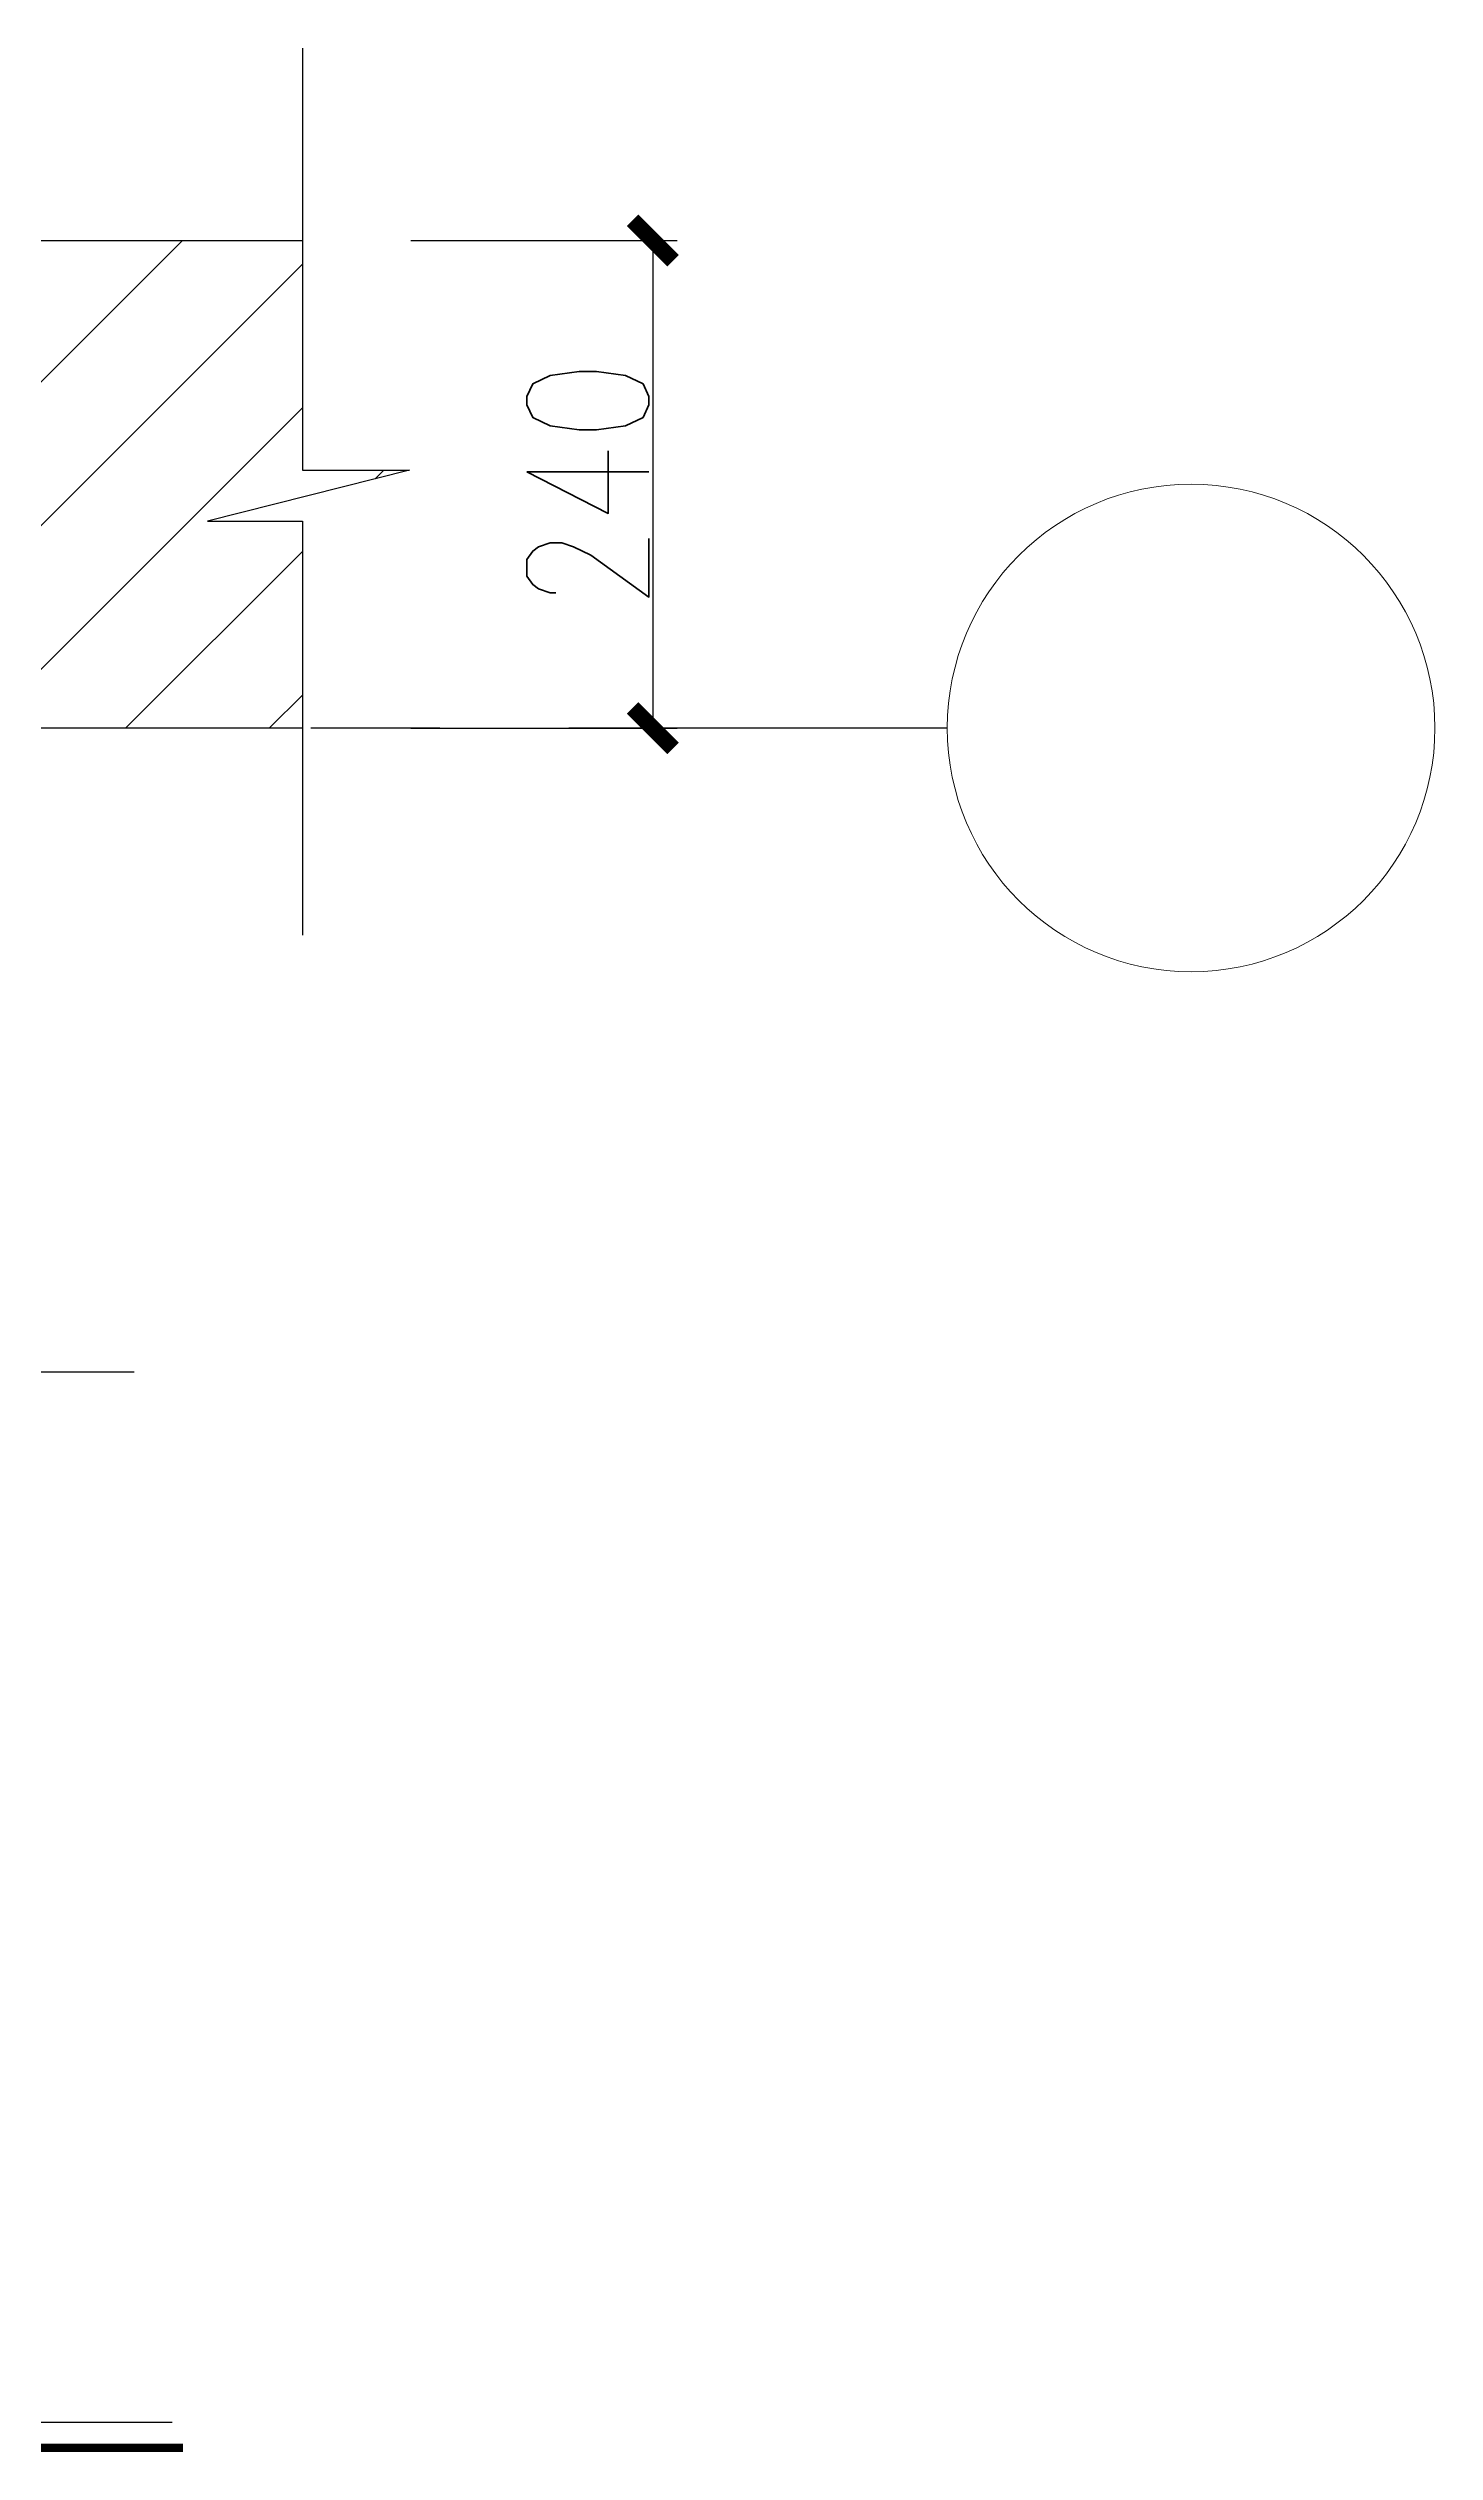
# Model space of a CAD drawing. Extents: x 2072855 to 2883818, y 17306032 to 17674225.
# Drawn here: x 2242194 to 2247962, y 17553700 to 17563700 of the extents above; entities that cross this region are included whole.
import ezdxf

# ---------------------------------------------------------------- set-up
doc = ezdxf.new("R2010")
doc.units = 0
doc.header["$LTSCALE"] = 1000
doc.header["$MEASUREMENT"] = 0
doc.linetypes.add('CENTER2', pattern=[28.575, 19.05, -3.175, 3.175, -3.175])
doc.layers.get('Defpoints').update_dxf_attribs({"color": 250})
doc.layers.add('尺寸线', color=7, linetype='Continuous', lineweight=13)
doc.styles.add('Z3', font='txt.shx', dxfattribs={"width": 0.8, "height": 300, "bigfont": 'hztxt.shx'})
doc.dimstyles.new('ISO-25_WS', dxfattribs={"dimtxt": 3, "dimasz": 100, "dimexe": 60, "dimexo": 0, "dimgap": 10, "dimtad": 1, "dimdec": 0, "dimdsep": 46, "dimtxsty": 'Z3', "dimblk1": 'ARCHTICK', "dimblk2": 'ARCHTICK', "dimsah": 1, "dimcen": 2.5, "dimclrd": 4, "dimclre": 4, "dimclrt": 7, "dimadec": 0, "dimazin": 0, "dimtfac": 1, "dimtdec": 4, "dimtmove": 2, "dimatfit": 3, "dimldrblk": 'ARCHTICK', "dimfxl": 0, "dimtolj": 1, "dimtzin": 0, "dimarcsym": 0})

# ---------------------------------------------------------------- blocks, each defined once
blk = doc.blocks.new('_ArchTick')
at = {"color": 0, "linetype": 'ByBlock', "const_width": 0.4}
blk.add_lwpolyline([(-0.5, -0.5), (0.5, 0.5)], dxfattribs=at)
blk = doc.blocks.new('*D283')
at = {"color": 4, "lineweight": -2}
for p, q in [((-221002.7, 672802), (-220347, 672802)), ((-220407, 672802), (-220407, 671601.7)), ((-221002.7, 671601.7), (-220347, 671601.7))]:
    blk.add_line(p, q, dxfattribs=at)
at = {"layer": 'Defpoints', "color": 0}
for p in [(-221002.7, 672802), (-221002.7, 671601.7), (-220407, 671601.7)]:
    blk.add_point(p, dxfattribs=at)
at = {"color": 4, "lineweight": -2, "xscale": 100, "yscale": 100, "zscale": 100}
for p, rotation in [((-220407, 672802), 90), ((-220407, 671601.7), 270)]:
    blk.add_blockref('_ArchTick', p, dxfattribs=dict(at, rotation=rotation))
at = {"color": 7, "insert": (-220567, 672201.9), "char_height": 300, "attachment_point": 5, "rotation": 90, "style": 'Z3'}
blk.add_mtext('\\A1;240', dxfattribs=at)
blk = doc.blocks.new('Z222')
for p, q in [((-221269.4, 673275.5), (-221269.4, 672236.3)), ((-222764.5, 671602), (-221564.5, 672802)), ((-222410.9, 671602), (-221269.4, 672743.6)), ((-222057.4, 671602), (-221269.4, 672390)), ((-221006.2, 672236.3), (-221503.3, 672111.2)), ((-221269.4, 672236.3), (-221006.2, 672236.3)), ((-221090.8, 672215), (-221069.5, 672236.3)), ((-221503.3, 672111.2), (-221269.4, 672111.2)), ((-221269.4, 672111.2), (-221269.4, 671092.3)), ((-221703.8, 671602), (-221269.4, 672036.5)), ((-221350.3, 671602), (-221269.4, 671682.9)), ((-221683.6, 670016.4), (-223723.4, 670016.4)), ((-228091.7, 667431.9), (-221589.9, 667431.9))]:
    blk.add_line(p, q)
at = {"color": 2}
for p, q in [((-228390.8, 672802), (-221269.4, 672802)), ((-228390.8, 671602), (-221269.4, 671602))]:
    blk.add_line(p, q, dxfattribs=at)
at = {"color": 1, "linetype": 'CENTER2', "ltscale": 0.1}
blk.add_line((-223471.6, 671602), (-219682.4, 671602), dxfattribs=at)
at = {"const_width": 20}
blk.add_lwpolyline([(-228158, 667368.6), (-221563.3, 667368.6)], dxfattribs=at)
at = {"layer": '尺寸线', "color": 4}
blk.add_circle((-219082.4, 671602), 600, dxfattribs=at)
dim = blk.add_linear_dim(base=(-220407, 671601.7), p1=(-221002.7, 672802), p2=(-221002.7, 671601.7), angle=90, text='240', dimstyle='ISO-25_WS')
dim.commit()
dim.dimension.update_dxf_attribs({"geometry": '*D283', "text_midpoint": (-220567, 672201.9)})

msp = doc.modelspace()

# ---------------------------------------------------------------- block references
at = {"xscale": 1.689999997615814, "yscale": 1.690000001341105, "zscale": 1.69}
msp.add_blockref('Z222', (2617196.9, 16425864), dxfattribs=at)

doc.saveas('drawing.dxf')
